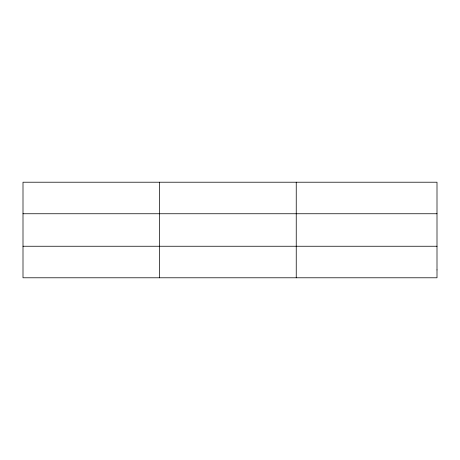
<?xml version="1.0" encoding="UTF-8"?>
<svg xmlns="http://www.w3.org/2000/svg" width="460" height="460" viewBox="0 0 460 460"><rect width="100%" height="100%" fill="white"/><g stroke="black" fill="none" stroke-linecap="round" stroke-linejoin="round"><path stroke-width="0.69" d="M159.62 277.788L159.62 182.212M296.24 277.788L296.24 182.212M23 213.75L437 213.75M23 246.249L437 246.249M437 269.905L437 277.788L23 277.788L23 182.212L437 182.212L437 269.905"/></g></svg>
